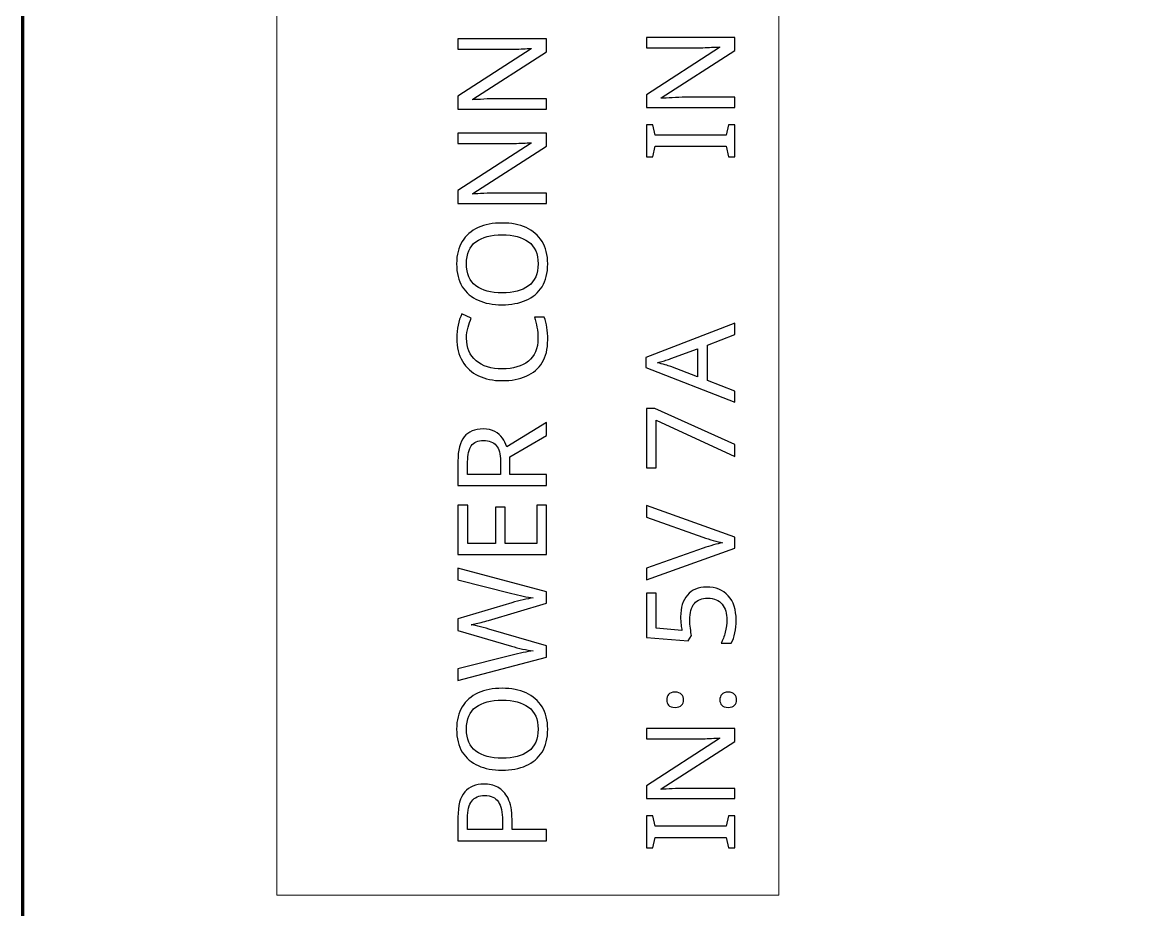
# Model space of a CAD drawing. Header units: inches. Extents: x -6.7 to 20.3, y -5.6 to 12.6.
# Drawn here: x -5.443 to -3.68, y 1.302 to 2.692 of the extents above; entities that cross this region are included whole.
import ezdxf

# ---------------------------------------------------------------- set-up
doc = ezdxf.new("R2010")
doc.units = ezdxf.units.IN
doc.header["$MEASUREMENT"] = 0
doc.layers.add('Layer 1', color=7, linetype='Continuous')

msp = doc.modelspace()

# ---------------------------------------------------------------- linework, layer by layer
at = {"layer": 'Layer 1', "color": 250, "lineweight": 70}
msp.add_lwpolyline([(-5.4427, -0.8147), (5.5809, -0.8147), (5.5809, 6.6656), (-5.4427, 6.6656), (-5.4427, -0.8147)], close=True, dxfattribs=at)
at = {"layer": 'Layer 1', "color": 250, "lineweight": 18}
msp.add_lwpolyline([(-5.0441, 1.324), (-4.2567, 1.324), (-4.2567, 3.4894), (-5.0441, 3.4894), (-5.0441, 1.324)], close=True, dxfattribs=at)
at = {"layer": 'Layer 1', "color": 144, "lineweight": 9}
msp.add_open_spline([(-5.4427, -0.7163), (-5.4427, -0.7163), (-5.4427, 7.1162), (-5.4427, 7.1162)], degree=3, dxfattribs=at)
at = {"layer": 'Layer 1', "color": 250}
for points, knots in [([(-4.6211, 2.6662), (-4.6211, 2.6662), (-4.6211, 2.6458), (-4.6211, 2.6458), (-4.6211, 2.6458), (-4.7364, 2.5715), (-4.7364, 2.5715), (-4.7364, 2.5715), (-4.7364, 2.5707), (-4.7364, 2.5707), (-4.7319, 2.571), (-4.7263, 2.5713), (-4.7195, 2.5717), (-4.7128, 2.5721), (-4.7058, 2.5723), (-4.6987, 2.5723), (-4.6987, 2.5723), (-4.6211, 2.5723), (-4.6211, 2.5723), (-4.6211, 2.5723), (-4.6211, 2.5561), (-4.6211, 2.5561), (-4.6211, 2.5561), (-4.76, 2.5561), (-4.76, 2.5561), (-4.76, 2.5561), (-4.76, 2.5763), (-4.76, 2.5763), (-4.76, 2.5763), (-4.645, 2.6504), (-4.645, 2.6504), (-4.645, 2.6504), (-4.645, 2.6512), (-4.645, 2.6512), (-4.6471, 2.6511), (-4.6502, 2.6509), (-4.6544, 2.6507), (-4.6585, 2.6505), (-4.6631, 2.6503), (-4.668, 2.6501), (-4.6729, 2.6499), (-4.6774, 2.6498), (-4.6816, 2.6498), (-4.6816, 2.6498), (-4.76, 2.6498), (-4.76, 2.6498), (-4.76, 2.6498), (-4.76, 2.6662), (-4.76, 2.6662), (-4.76, 2.6662), (-4.6211, 2.6662), (-4.6211, 2.6662)], [0, 0, 0, 0, 0.058824, 0.058824, 0.058824, 0.117647, 0.117647, 0.117647, 0.176471, 0.176471, 0.176471, 0.235294, 0.235294, 0.235294, 0.294118, 0.294118, 0.294118, 0.352941, 0.352941, 0.352941, 0.411765, 0.411765, 0.411765, 0.470588, 0.470588, 0.470588, 0.529412, 0.529412, 0.529412, 0.588235, 0.588235, 0.588235, 0.647059, 0.647059, 0.647059, 0.705882, 0.705882, 0.705882, 0.764706, 0.764706, 0.764706, 0.823529, 0.823529, 0.823529, 0.882353, 0.882353, 0.882353, 0.941176, 0.941176, 0.941176, 1, 1, 1, 1]), ([(-4.3258, 2.6685), (-4.3258, 2.6685), (-4.3258, 2.6481), (-4.3258, 2.6481), (-4.3258, 2.6481), (-4.4411, 2.5738), (-4.4411, 2.5738), (-4.4411, 2.5738), (-4.4411, 2.573), (-4.4411, 2.573), (-4.4365, 2.5733), (-4.4309, 2.5736), (-4.4242, 2.574), (-4.4174, 2.5744), (-4.4105, 2.5746), (-4.4033, 2.5746), (-4.4033, 2.5746), (-4.3258, 2.5746), (-4.3258, 2.5746), (-4.3258, 2.5746), (-4.3258, 2.5585), (-4.3258, 2.5585), (-4.3258, 2.5585), (-4.4646, 2.5585), (-4.4646, 2.5585), (-4.4646, 2.5585), (-4.4646, 2.5787), (-4.4646, 2.5787), (-4.4646, 2.5787), (-4.3497, 2.6528), (-4.3497, 2.6528), (-4.3497, 2.6528), (-4.3497, 2.6535), (-4.3497, 2.6535), (-4.3518, 2.6534), (-4.3549, 2.6532), (-4.359, 2.6531), (-4.3632, 2.6529), (-4.3677, 2.6527), (-4.3726, 2.6525), (-4.3776, 2.6523), (-4.3821, 2.6522), (-4.3862, 2.6522), (-4.3862, 2.6522), (-4.4646, 2.6522), (-4.4646, 2.6522), (-4.4646, 2.6522), (-4.4646, 2.6685), (-4.4646, 2.6685), (-4.4646, 2.6685), (-4.3258, 2.6685), (-4.3258, 2.6685)], [0, 0, 0, 0, 0.058824, 0.058824, 0.058824, 0.117647, 0.117647, 0.117647, 0.176471, 0.176471, 0.176471, 0.235294, 0.235294, 0.235294, 0.294118, 0.294118, 0.294118, 0.352941, 0.352941, 0.352941, 0.411765, 0.411765, 0.411765, 0.470588, 0.470588, 0.470588, 0.529412, 0.529412, 0.529412, 0.588235, 0.588235, 0.588235, 0.647059, 0.647059, 0.647059, 0.705882, 0.705882, 0.705882, 0.764706, 0.764706, 0.764706, 0.823529, 0.823529, 0.823529, 0.882353, 0.882353, 0.882353, 0.941176, 0.941176, 0.941176, 1, 1, 1, 1]), ([(-4.3258, 2.5316), (-4.3258, 2.5316), (-4.3258, 2.4815), (-4.3258, 2.4815), (-4.3258, 2.4815), (-4.3359, 2.4815), (-4.3359, 2.4815), (-4.3359, 2.4815), (-4.3396, 2.4978), (-4.3396, 2.4978), (-4.3396, 2.4978), (-4.4506, 2.4978), (-4.4506, 2.4978), (-4.4506, 2.4978), (-4.4545, 2.4815), (-4.4545, 2.4815), (-4.4545, 2.4815), (-4.4646, 2.4815), (-4.4646, 2.4815), (-4.4646, 2.4815), (-4.4646, 2.5316), (-4.4646, 2.5316), (-4.4646, 2.5316), (-4.4545, 2.5316), (-4.4545, 2.5316), (-4.4545, 2.5316), (-4.4506, 2.5153), (-4.4506, 2.5153), (-4.4506, 2.5153), (-4.3396, 2.5153), (-4.3396, 2.5153), (-4.3396, 2.5153), (-4.3359, 2.5316), (-4.3359, 2.5316), (-4.3359, 2.5316), (-4.3258, 2.5316), (-4.3258, 2.5316)], [0, 0, 0, 0, 0.083333, 0.083333, 0.083333, 0.166667, 0.166667, 0.166667, 0.25, 0.25, 0.25, 0.333333, 0.333333, 0.333333, 0.416667, 0.416667, 0.416667, 0.5, 0.5, 0.5, 0.583333, 0.583333, 0.583333, 0.666667, 0.666667, 0.666667, 0.75, 0.75, 0.75, 0.833333, 0.833333, 0.833333, 0.916667, 0.916667, 0.916667, 1, 1, 1, 1]), ([(-4.6211, 2.5184), (-4.6211, 2.5184), (-4.6211, 2.498), (-4.6211, 2.498), (-4.6211, 2.498), (-4.7364, 2.4237), (-4.7364, 2.4237), (-4.7364, 2.4237), (-4.7364, 2.4229), (-4.7364, 2.4229), (-4.7319, 2.4232), (-4.7263, 2.4235), (-4.7195, 2.4239), (-4.7128, 2.4243), (-4.7058, 2.4245), (-4.6987, 2.4245), (-4.6987, 2.4245), (-4.6211, 2.4245), (-4.6211, 2.4245), (-4.6211, 2.4245), (-4.6211, 2.4083), (-4.6211, 2.4083), (-4.6211, 2.4083), (-4.76, 2.4083), (-4.76, 2.4083), (-4.76, 2.4083), (-4.76, 2.4286), (-4.76, 2.4286), (-4.76, 2.4286), (-4.645, 2.5026), (-4.645, 2.5026), (-4.645, 2.5026), (-4.645, 2.5034), (-4.645, 2.5034), (-4.6471, 2.5033), (-4.6502, 2.5031), (-4.6544, 2.5029), (-4.6585, 2.5027), (-4.6631, 2.5026), (-4.668, 2.5024), (-4.6729, 2.5022), (-4.6774, 2.5021), (-4.6816, 2.5021), (-4.6816, 2.5021), (-4.76, 2.5021), (-4.76, 2.5021), (-4.76, 2.5021), (-4.76, 2.5184), (-4.76, 2.5184), (-4.76, 2.5184), (-4.6211, 2.5184), (-4.6211, 2.5184)], [0, 0, 0, 0, 0.058824, 0.058824, 0.058824, 0.117647, 0.117647, 0.117647, 0.176471, 0.176471, 0.176471, 0.235294, 0.235294, 0.235294, 0.294118, 0.294118, 0.294118, 0.352941, 0.352941, 0.352941, 0.411765, 0.411765, 0.411765, 0.470588, 0.470588, 0.470588, 0.529412, 0.529412, 0.529412, 0.588235, 0.588235, 0.588235, 0.647059, 0.647059, 0.647059, 0.705882, 0.705882, 0.705882, 0.764706, 0.764706, 0.764706, 0.823529, 0.823529, 0.823529, 0.882353, 0.882353, 0.882353, 0.941176, 0.941176, 0.941176, 1, 1, 1, 1]), ([(-4.6907, 2.3776), (-4.6763, 2.3776), (-4.6638, 2.3752), (-4.6531, 2.3703), (-4.6424, 2.3655), (-4.6341, 2.3583), (-4.6281, 2.3488), (-4.6222, 2.3394), (-4.6192, 2.3276), (-4.6192, 2.3136), (-4.6192, 2.2993), (-4.6222, 2.2873), (-4.6281, 2.2778), (-4.6341, 2.2682), (-4.6424, 2.2611), (-4.6532, 2.2565), (-4.664, 2.2518), (-4.6765, 2.2495), (-4.6909, 2.2495), (-4.7052, 2.2495), (-4.7176, 2.2518), (-4.7283, 2.2565), (-4.7389, 2.2611), (-4.7472, 2.2682), (-4.7532, 2.2778), (-4.7591, 2.2873), (-4.7621, 2.2993), (-4.7621, 2.3138), (-4.7621, 2.3277), (-4.7591, 2.3394), (-4.7533, 2.3488), (-4.7474, 2.3583), (-4.7391, 2.3655), (-4.7284, 2.3703), (-4.7177, 2.3752), (-4.7051, 2.3776), (-4.6907, 2.3776)], [0, 0, 0, 0, 0.083333, 0.083333, 0.083333, 0.166667, 0.166667, 0.166667, 0.25, 0.25, 0.25, 0.333333, 0.333333, 0.333333, 0.416667, 0.416667, 0.416667, 0.5, 0.5, 0.5, 0.583333, 0.583333, 0.583333, 0.666667, 0.666667, 0.666667, 0.75, 0.75, 0.75, 0.833333, 0.833333, 0.833333, 0.916667, 0.916667, 0.916667, 1, 1, 1, 1]), ([(-4.6907, 2.268), (-4.6732, 2.268), (-4.6595, 2.2716), (-4.6494, 2.279), (-4.6394, 2.2864), (-4.6343, 2.298), (-4.6343, 2.3136), (-4.6343, 2.3295), (-4.6394, 2.341), (-4.6494, 2.3483), (-4.6595, 2.3555), (-4.6732, 2.3591), (-4.6907, 2.3591), (-4.7082, 2.3591), (-4.7219, 2.3555), (-4.7319, 2.3483), (-4.7418, 2.341), (-4.7467, 2.3295), (-4.7467, 2.3138), (-4.7467, 2.2982), (-4.7418, 2.2866), (-4.7319, 2.2791), (-4.7219, 2.2717), (-4.7082, 2.268), (-4.6907, 2.268)], [0, 0, 0, 0, 0.125, 0.125, 0.125, 0.25, 0.25, 0.25, 0.375, 0.375, 0.375, 0.5, 0.5, 0.5, 0.625, 0.625, 0.625, 0.75, 0.75, 0.75, 0.875, 0.875, 0.875, 1, 1, 1, 1]), ([(-4.7465, 2.197), (-4.7465, 2.1821), (-4.7416, 2.1703), (-4.7316, 2.1618), (-4.7216, 2.1532), (-4.7079, 2.149), (-4.6905, 2.149), (-4.6733, 2.149), (-4.6597, 2.1529), (-4.6496, 2.1609), (-4.6396, 2.1689), (-4.6345, 2.1808), (-4.6345, 2.1968), (-4.6345, 2.2029), (-4.6351, 2.2086), (-4.6361, 2.2141), (-4.6371, 2.2195), (-4.6384, 2.2249), (-4.64, 2.23), (-4.64, 2.23), (-4.6248, 2.23), (-4.6248, 2.23), (-4.6229, 2.2249), (-4.6214, 2.2195), (-4.6205, 2.214), (-4.6196, 2.2085), (-4.6192, 2.2019), (-4.6192, 2.1943), (-4.6192, 2.1801), (-4.6221, 2.1683), (-4.6279, 2.1589), (-4.6338, 2.1494), (-4.6421, 2.1423), (-4.6528, 2.1376), (-4.6636, 2.1328), (-4.6762, 2.1305), (-4.6907, 2.1305), (-4.7047, 2.1305), (-4.7171, 2.133), (-4.7278, 2.1382), (-4.7385, 2.1433), (-4.7468, 2.1508), (-4.7529, 2.1608), (-4.7589, 2.1708), (-4.7619, 2.1829), (-4.7619, 2.1972), (-4.7619, 2.2118), (-4.7592, 2.2246), (-4.7537, 2.2355), (-4.7537, 2.2355), (-4.739, 2.2285), (-4.739, 2.2285), (-4.7409, 2.2242), (-4.7427, 2.2194), (-4.7442, 2.2142), (-4.7458, 2.2089), (-4.7465, 2.2032), (-4.7465, 2.197)], [0, 0, 0, 0, 0.052632, 0.052632, 0.052632, 0.105263, 0.105263, 0.105263, 0.157895, 0.157895, 0.157895, 0.210526, 0.210526, 0.210526, 0.263158, 0.263158, 0.263158, 0.315789, 0.315789, 0.315789, 0.368421, 0.368421, 0.368421, 0.421053, 0.421053, 0.421053, 0.473684, 0.473684, 0.473684, 0.526316, 0.526316, 0.526316, 0.578947, 0.578947, 0.578947, 0.631579, 0.631579, 0.631579, 0.684211, 0.684211, 0.684211, 0.736842, 0.736842, 0.736842, 0.789474, 0.789474, 0.789474, 0.842105, 0.842105, 0.842105, 0.894737, 0.894737, 0.894737, 0.947368, 0.947368, 0.947368, 1, 1, 1, 1]), ([(-4.3258, 2.2026), (-4.3258, 2.2026), (-4.3687, 2.1859), (-4.3687, 2.1859), (-4.3687, 2.1859), (-4.3687, 2.1309), (-4.3687, 2.1309), (-4.3687, 2.1309), (-4.3258, 2.1143), (-4.3258, 2.1143), (-4.3258, 2.1143), (-4.3258, 2.0966), (-4.3258, 2.0966), (-4.3258, 2.0966), (-4.4652, 2.1509), (-4.4652, 2.1509), (-4.4652, 2.1509), (-4.4652, 2.1666), (-4.4652, 2.1666), (-4.4652, 2.1666), (-4.3258, 2.2207), (-4.3258, 2.2207), (-4.3258, 2.2207), (-4.3258, 2.2026), (-4.3258, 2.2026)], [0, 0, 0, 0, 0.125, 0.125, 0.125, 0.25, 0.25, 0.25, 0.375, 0.375, 0.375, 0.5, 0.5, 0.5, 0.625, 0.625, 0.625, 0.75, 0.75, 0.75, 0.875, 0.875, 0.875, 1, 1, 1, 1]), ([(-4.4263, 2.1651), (-4.4273, 2.1647), (-4.4292, 2.1641), (-4.4319, 2.1631), (-4.4347, 2.1622), (-4.4375, 2.1614), (-4.4404, 2.1605), (-4.4433, 2.1597), (-4.4455, 2.159), (-4.4471, 2.1585), (-4.4431, 2.1576), (-4.4392, 2.1565), (-4.4353, 2.1554), (-4.4315, 2.1542), (-4.4285, 2.1532), (-4.4263, 2.1525), (-4.4263, 2.1525), (-4.3843, 2.1367), (-4.3843, 2.1367), (-4.3843, 2.1367), (-4.3843, 2.1806), (-4.3843, 2.1806), (-4.3843, 2.1806), (-4.4263, 2.1651), (-4.4263, 2.1651)], [0, 0, 0, 0, 0.125, 0.125, 0.125, 0.25, 0.25, 0.25, 0.375, 0.375, 0.375, 0.5, 0.5, 0.5, 0.625, 0.625, 0.625, 0.75, 0.75, 0.75, 0.875, 0.875, 0.875, 1, 1, 1, 1]), ([(-4.3258, 2.0119), (-4.3258, 2.0119), (-4.449, 2.0688), (-4.449, 2.0688), (-4.449, 2.0688), (-4.449, 1.994), (-4.449, 1.994), (-4.449, 1.994), (-4.4646, 1.994), (-4.4646, 1.994), (-4.4646, 1.994), (-4.4646, 2.0871), (-4.4646, 2.0871), (-4.4646, 2.0871), (-4.4514, 2.0871), (-4.4514, 2.0871), (-4.4514, 2.0871), (-4.3258, 2.0307), (-4.3258, 2.0307), (-4.3258, 2.0307), (-4.3258, 2.0119), (-4.3258, 2.0119)], [0, 0, 0, 0, 0.142857, 0.142857, 0.142857, 0.285714, 0.285714, 0.285714, 0.428571, 0.428571, 0.428571, 0.571429, 0.571429, 0.571429, 0.714286, 0.714286, 0.714286, 0.857143, 0.857143, 0.857143, 1, 1, 1, 1]), ([(-4.76, 2.0043), (-4.76, 2.0215), (-4.7567, 2.0343), (-4.7501, 2.0425), (-4.7436, 2.0507), (-4.7337, 2.0548), (-4.7205, 2.0548), (-4.7131, 2.0548), (-4.7069, 2.0535), (-4.702, 2.0508), (-4.6971, 2.048), (-4.6932, 2.0446), (-4.6903, 2.0404), (-4.6873, 2.0361), (-4.685, 2.0317), (-4.6833, 2.027), (-4.6833, 2.027), (-4.6211, 2.0651), (-4.6211, 2.0651), (-4.6211, 2.0651), (-4.6211, 2.0447), (-4.6211, 2.0447), (-4.6211, 2.0447), (-4.6785, 2.0111), (-4.6785, 2.0111), (-4.6785, 2.0111), (-4.6785, 1.9835), (-4.6785, 1.9835), (-4.6785, 1.9835), (-4.6211, 1.9835), (-4.6211, 1.9835), (-4.6211, 1.9835), (-4.6211, 1.966), (-4.6211, 1.966), (-4.6211, 1.966), (-4.76, 1.966), (-4.76, 1.966), (-4.76, 1.966), (-4.76, 2.0043), (-4.76, 2.0043)], [0, 0, 0, 0, 0.076923, 0.076923, 0.076923, 0.153846, 0.153846, 0.153846, 0.230769, 0.230769, 0.230769, 0.307692, 0.307692, 0.307692, 0.384615, 0.384615, 0.384615, 0.461538, 0.461538, 0.461538, 0.538462, 0.538462, 0.538462, 0.615385, 0.615385, 0.615385, 0.692308, 0.692308, 0.692308, 0.769231, 0.769231, 0.769231, 0.846154, 0.846154, 0.846154, 0.923077, 0.923077, 0.923077, 1, 1, 1, 1]), ([(-4.7448, 2.0033), (-4.7448, 2.0033), (-4.7448, 1.9835), (-4.7448, 1.9835), (-4.7448, 1.9835), (-4.6933, 1.9835), (-4.6933, 1.9835), (-4.6933, 1.9835), (-4.6933, 2.0043), (-4.6933, 2.0043), (-4.6933, 2.0156), (-4.6955, 2.0238), (-4.7, 2.029), (-4.7044, 2.0342), (-4.711, 2.0368), (-4.7197, 2.0368), (-4.7288, 2.0368), (-4.7352, 2.034), (-4.7391, 2.0286), (-4.7429, 2.0231), (-4.7448, 2.0147), (-4.7448, 2.0033)], [0, 0, 0, 0, 0.142857, 0.142857, 0.142857, 0.285714, 0.285714, 0.285714, 0.428571, 0.428571, 0.428571, 0.571429, 0.571429, 0.571429, 0.714286, 0.714286, 0.714286, 0.857143, 0.857143, 0.857143, 1, 1, 1, 1]), ([(-4.6211, 1.9355), (-4.6211, 1.9355), (-4.6211, 1.8579), (-4.6211, 1.8579), (-4.6211, 1.8579), (-4.76, 1.8579), (-4.76, 1.8579), (-4.76, 1.8579), (-4.76, 1.9355), (-4.76, 1.9355), (-4.76, 1.9355), (-4.7446, 1.9355), (-4.7446, 1.9355), (-4.7446, 1.9355), (-4.7446, 1.8754), (-4.7446, 1.8754), (-4.7446, 1.8754), (-4.7012, 1.8754), (-4.7012, 1.8754), (-4.7012, 1.8754), (-4.7012, 1.932), (-4.7012, 1.932), (-4.7012, 1.932), (-4.6861, 1.932), (-4.6861, 1.932), (-4.6861, 1.932), (-4.6861, 1.8754), (-4.6861, 1.8754), (-4.6861, 1.8754), (-4.6365, 1.8754), (-4.6365, 1.8754), (-4.6365, 1.8754), (-4.6365, 1.9355), (-4.6365, 1.9355), (-4.6365, 1.9355), (-4.6211, 1.9355), (-4.6211, 1.9355)], [0, 0, 0, 0, 0.083333, 0.083333, 0.083333, 0.166667, 0.166667, 0.166667, 0.25, 0.25, 0.25, 0.333333, 0.333333, 0.333333, 0.416667, 0.416667, 0.416667, 0.5, 0.5, 0.5, 0.583333, 0.583333, 0.583333, 0.666667, 0.666667, 0.666667, 0.75, 0.75, 0.75, 0.833333, 0.833333, 0.833333, 0.916667, 0.916667, 0.916667, 1, 1, 1, 1]), ([(-4.4646, 1.9349), (-4.4646, 1.9349), (-4.3258, 1.8853), (-4.3258, 1.8853), (-4.3258, 1.8853), (-4.3258, 1.8678), (-4.3258, 1.8678), (-4.3258, 1.8678), (-4.4646, 1.8182), (-4.4646, 1.8182), (-4.4646, 1.8182), (-4.4646, 1.8365), (-4.4646, 1.8365), (-4.4646, 1.8365), (-4.3755, 1.8678), (-4.3755, 1.8678), (-4.3698, 1.8699), (-4.3645, 1.8716), (-4.3595, 1.873), (-4.3545, 1.8745), (-4.3497, 1.8756), (-4.3452, 1.8765), (-4.3497, 1.8774), (-4.3545, 1.8786), (-4.3596, 1.88), (-4.3647, 1.8815), (-4.3701, 1.8832), (-4.3759, 1.8853), (-4.3759, 1.8853), (-4.4646, 1.9164), (-4.4646, 1.9164), (-4.4646, 1.9164), (-4.4646, 1.9349), (-4.4646, 1.9349)], [0, 0, 0, 0, 0.090909, 0.090909, 0.090909, 0.181818, 0.181818, 0.181818, 0.272727, 0.272727, 0.272727, 0.363636, 0.363636, 0.363636, 0.454545, 0.454545, 0.454545, 0.545455, 0.545455, 0.545455, 0.636364, 0.636364, 0.636364, 0.727273, 0.727273, 0.727273, 0.818182, 0.818182, 0.818182, 0.909091, 0.909091, 0.909091, 1, 1, 1, 1]), ([(-4.76, 1.8365), (-4.76, 1.8365), (-4.6211, 1.7995), (-4.6211, 1.7995), (-4.6211, 1.7995), (-4.6211, 1.7818), (-4.6211, 1.7818), (-4.6211, 1.7818), (-4.7121, 1.7548), (-4.7121, 1.7548), (-4.7159, 1.7538), (-4.7196, 1.7527), (-4.7234, 1.7517), (-4.7272, 1.7507), (-4.7305, 1.7498), (-4.7334, 1.7492), (-4.7363, 1.7485), (-4.7384, 1.7481), (-4.7395, 1.7478), (-4.7379, 1.7477), (-4.7343, 1.747), (-4.7288, 1.7458), (-4.7232, 1.7445), (-4.7175, 1.743), (-4.7115, 1.7412), (-4.7115, 1.7412), (-4.6211, 1.715), (-4.6211, 1.715), (-4.6211, 1.715), (-4.6211, 1.6973), (-4.6211, 1.6973), (-4.6211, 1.6973), (-4.76, 1.6605), (-4.76, 1.6605), (-4.76, 1.6605), (-4.76, 1.6788), (-4.76, 1.6788), (-4.76, 1.6788), (-4.6752, 1.7004), (-4.6752, 1.7004), (-4.6692, 1.7019), (-4.6634, 1.7033), (-4.6579, 1.7044), (-4.6523, 1.7055), (-4.6471, 1.7063), (-4.6421, 1.707), (-4.6472, 1.7076), (-4.6527, 1.7086), (-4.6587, 1.7099), (-4.6646, 1.7112), (-4.6704, 1.7127), (-4.6762, 1.7144), (-4.6762, 1.7144), (-4.76, 1.7389), (-4.76, 1.7389), (-4.76, 1.7389), (-4.76, 1.757), (-4.76, 1.757), (-4.76, 1.757), (-4.6756, 1.7824), (-4.6756, 1.7824), (-4.6696, 1.7842), (-4.6637, 1.7858), (-4.6578, 1.7871), (-4.6519, 1.7884), (-4.6467, 1.7894), (-4.6421, 1.79), (-4.6469, 1.7907), (-4.6521, 1.7916), (-4.6578, 1.7927), (-4.6634, 1.7939), (-4.6693, 1.7953), (-4.6754, 1.7968), (-4.6754, 1.7968), (-4.76, 1.8182), (-4.76, 1.8182), (-4.76, 1.8182), (-4.76, 1.8365), (-4.76, 1.8365)], [0, 0, 0, 0, 0.038462, 0.038462, 0.038462, 0.076923, 0.076923, 0.076923, 0.115385, 0.115385, 0.115385, 0.153846, 0.153846, 0.153846, 0.192308, 0.192308, 0.192308, 0.230769, 0.230769, 0.230769, 0.269231, 0.269231, 0.269231, 0.307692, 0.307692, 0.307692, 0.346154, 0.346154, 0.346154, 0.384615, 0.384615, 0.384615, 0.423077, 0.423077, 0.423077, 0.461538, 0.461538, 0.461538, 0.5, 0.5, 0.5, 0.538462, 0.538462, 0.538462, 0.576923, 0.576923, 0.576923, 0.615385, 0.615385, 0.615385, 0.653846, 0.653846, 0.653846, 0.692308, 0.692308, 0.692308, 0.730769, 0.730769, 0.730769, 0.769231, 0.769231, 0.769231, 0.807692, 0.807692, 0.807692, 0.846154, 0.846154, 0.846154, 0.884615, 0.884615, 0.884615, 0.923077, 0.923077, 0.923077, 0.961538, 0.961538, 0.961538, 1, 1, 1, 1]), ([(-4.4109, 1.7605), (-4.4109, 1.7747), (-4.4074, 1.7861), (-4.4002, 1.7945), (-4.3931, 1.8029), (-4.3831, 1.8071), (-4.3701, 1.8071), (-4.3557, 1.8071), (-4.3444, 1.8026), (-4.3362, 1.7934), (-4.3279, 1.7843), (-4.3238, 1.7715), (-4.3238, 1.7552), (-4.3238, 1.7481), (-4.3245, 1.7414), (-4.3258, 1.7351), (-4.3271, 1.7288), (-4.3289, 1.7235), (-4.3314, 1.7192), (-4.3314, 1.7192), (-4.3475, 1.7192), (-4.3475, 1.7192), (-4.3447, 1.7239), (-4.3425, 1.7296), (-4.3408, 1.7362), (-4.3392, 1.7429), (-4.3384, 1.7493), (-4.3384, 1.7554), (-4.3384, 1.7656), (-4.3408, 1.7739), (-4.3457, 1.7802), (-4.3506, 1.7865), (-4.3581, 1.7896), (-4.3683, 1.7896), (-4.3774, 1.7896), (-4.3844, 1.7868), (-4.3893, 1.7813), (-4.3941, 1.7757), (-4.3965, 1.7669), (-4.3965, 1.7548), (-4.3965, 1.7512), (-4.3962, 1.747), (-4.3956, 1.7424), (-4.3949, 1.7377), (-4.3943, 1.7339), (-4.3936, 1.7311), (-4.3936, 1.7311), (-4.3991, 1.7225), (-4.3991, 1.7225), (-4.3991, 1.7225), (-4.4646, 1.7278), (-4.4646, 1.7278), (-4.4646, 1.7278), (-4.4646, 1.7974), (-4.4646, 1.7974), (-4.4646, 1.7974), (-4.449, 1.7974), (-4.449, 1.7974), (-4.449, 1.7974), (-4.449, 1.7424), (-4.449, 1.7424), (-4.449, 1.7424), (-4.4088, 1.7391), (-4.4088, 1.7391), (-4.4092, 1.7413), (-4.4096, 1.7442), (-4.4102, 1.748), (-4.4107, 1.7518), (-4.4109, 1.7559), (-4.4109, 1.7605)], [0, 0, 0, 0, 0.043478, 0.043478, 0.043478, 0.086957, 0.086957, 0.086957, 0.130435, 0.130435, 0.130435, 0.173913, 0.173913, 0.173913, 0.217391, 0.217391, 0.217391, 0.26087, 0.26087, 0.26087, 0.304348, 0.304348, 0.304348, 0.347826, 0.347826, 0.347826, 0.391304, 0.391304, 0.391304, 0.434783, 0.434783, 0.434783, 0.478261, 0.478261, 0.478261, 0.521739, 0.521739, 0.521739, 0.565217, 0.565217, 0.565217, 0.608696, 0.608696, 0.608696, 0.652174, 0.652174, 0.652174, 0.695652, 0.695652, 0.695652, 0.73913, 0.73913, 0.73913, 0.782609, 0.782609, 0.782609, 0.826087, 0.826087, 0.826087, 0.869565, 0.869565, 0.869565, 0.913043, 0.913043, 0.913043, 0.956522, 0.956522, 0.956522, 1, 1, 1, 1]), ([(-4.6907, 1.6483), (-4.6763, 1.6483), (-4.6638, 1.6458), (-4.6531, 1.641), (-4.6424, 1.6361), (-4.6341, 1.6289), (-4.6281, 1.6195), (-4.6222, 1.61), (-4.6192, 1.5983), (-4.6192, 1.5843), (-4.6192, 1.5699), (-4.6222, 1.5579), (-4.6281, 1.5484), (-4.6341, 1.5389), (-4.6424, 1.5318), (-4.6532, 1.5271), (-4.664, 1.5224), (-4.6765, 1.5201), (-4.6909, 1.5201), (-4.7052, 1.5201), (-4.7176, 1.5224), (-4.7283, 1.5271), (-4.7389, 1.5318), (-4.7472, 1.5389), (-4.7532, 1.5484), (-4.7591, 1.5579), (-4.7621, 1.57), (-4.7621, 1.5845), (-4.7621, 1.5984), (-4.7591, 1.61), (-4.7533, 1.6195), (-4.7474, 1.6289), (-4.7391, 1.6361), (-4.7284, 1.641), (-4.7177, 1.6458), (-4.7051, 1.6483), (-4.6907, 1.6483)], [0, 0, 0, 0, 0.083333, 0.083333, 0.083333, 0.166667, 0.166667, 0.166667, 0.25, 0.25, 0.25, 0.333333, 0.333333, 0.333333, 0.416667, 0.416667, 0.416667, 0.5, 0.5, 0.5, 0.583333, 0.583333, 0.583333, 0.666667, 0.666667, 0.666667, 0.75, 0.75, 0.75, 0.833333, 0.833333, 0.833333, 0.916667, 0.916667, 0.916667, 1, 1, 1, 1]), ([(-4.4195, 1.6183), (-4.4244, 1.6183), (-4.4278, 1.6195), (-4.4298, 1.6218), (-4.4317, 1.6241), (-4.4327, 1.6269), (-4.4327, 1.6302), (-4.4327, 1.6335), (-4.4317, 1.6364), (-4.4298, 1.6388), (-4.4278, 1.6412), (-4.4244, 1.6424), (-4.4195, 1.6424), (-4.4148, 1.6424), (-4.4114, 1.6412), (-4.4094, 1.6388), (-4.4073, 1.6364), (-4.4063, 1.6335), (-4.4063, 1.6302), (-4.4063, 1.6269), (-4.4073, 1.6241), (-4.4094, 1.6218), (-4.4114, 1.6195), (-4.4148, 1.6183), (-4.4195, 1.6183)], [0, 0, 0, 0, 0.125, 0.125, 0.125, 0.25, 0.25, 0.25, 0.375, 0.375, 0.375, 0.5, 0.5, 0.5, 0.625, 0.625, 0.625, 0.75, 0.75, 0.75, 0.875, 0.875, 0.875, 1, 1, 1, 1]), ([(-4.3363, 1.6183), (-4.3411, 1.6183), (-4.3444, 1.6195), (-4.3464, 1.6218), (-4.3483, 1.6241), (-4.3493, 1.6269), (-4.3493, 1.6302), (-4.3493, 1.6335), (-4.3483, 1.6364), (-4.3464, 1.6388), (-4.3444, 1.6412), (-4.3411, 1.6424), (-4.3363, 1.6424), (-4.3316, 1.6424), (-4.3282, 1.6412), (-4.3262, 1.6388), (-4.3241, 1.6364), (-4.323, 1.6335), (-4.323, 1.6302), (-4.323, 1.6269), (-4.3241, 1.6241), (-4.3262, 1.6218), (-4.3282, 1.6195), (-4.3316, 1.6183), (-4.3363, 1.6183)], [0, 0, 0, 0, 0.125, 0.125, 0.125, 0.25, 0.25, 0.25, 0.375, 0.375, 0.375, 0.5, 0.5, 0.5, 0.625, 0.625, 0.625, 0.75, 0.75, 0.75, 0.875, 0.875, 0.875, 1, 1, 1, 1]), ([(-4.6907, 1.5386), (-4.6732, 1.5386), (-4.6595, 1.5423), (-4.6494, 1.5497), (-4.6394, 1.5571), (-4.6343, 1.5686), (-4.6343, 1.5843), (-4.6343, 1.6001), (-4.6394, 1.6116), (-4.6494, 1.6189), (-4.6595, 1.6262), (-4.6732, 1.6298), (-4.6907, 1.6298), (-4.7082, 1.6298), (-4.7219, 1.6262), (-4.7319, 1.6189), (-4.7418, 1.6116), (-4.7467, 1.6002), (-4.7467, 1.5845), (-4.7467, 1.5688), (-4.7418, 1.5572), (-4.7319, 1.5498), (-4.7219, 1.5423), (-4.7082, 1.5386), (-4.6907, 1.5386)], [0, 0, 0, 0, 0.125, 0.125, 0.125, 0.25, 0.25, 0.25, 0.375, 0.375, 0.375, 0.5, 0.5, 0.5, 0.625, 0.625, 0.625, 0.75, 0.75, 0.75, 0.875, 0.875, 0.875, 1, 1, 1, 1]), ([(-4.3258, 1.5855), (-4.3258, 1.5855), (-4.3258, 1.565), (-4.3258, 1.565), (-4.3258, 1.565), (-4.4411, 1.4908), (-4.4411, 1.4908), (-4.4411, 1.4908), (-4.4411, 1.49), (-4.4411, 1.49), (-4.4365, 1.4902), (-4.4309, 1.4906), (-4.4242, 1.491), (-4.4174, 1.4913), (-4.4105, 1.4915), (-4.4033, 1.4915), (-4.4033, 1.4915), (-4.3258, 1.4915), (-4.3258, 1.4915), (-4.3258, 1.4915), (-4.3258, 1.4754), (-4.3258, 1.4754), (-4.3258, 1.4754), (-4.4646, 1.4754), (-4.4646, 1.4754), (-4.4646, 1.4754), (-4.4646, 1.4956), (-4.4646, 1.4956), (-4.4646, 1.4956), (-4.3497, 1.5697), (-4.3497, 1.5697), (-4.3497, 1.5697), (-4.3497, 1.5705), (-4.3497, 1.5705), (-4.3518, 1.5704), (-4.3549, 1.5702), (-4.359, 1.57), (-4.3632, 1.5698), (-4.3677, 1.5696), (-4.3726, 1.5694), (-4.3776, 1.5692), (-4.3821, 1.5691), (-4.3862, 1.5691), (-4.3862, 1.5691), (-4.4646, 1.5691), (-4.4646, 1.5691), (-4.4646, 1.5691), (-4.4646, 1.5855), (-4.4646, 1.5855), (-4.4646, 1.5855), (-4.3258, 1.5855), (-4.3258, 1.5855)], [0, 0, 0, 0, 0.058824, 0.058824, 0.058824, 0.117647, 0.117647, 0.117647, 0.176471, 0.176471, 0.176471, 0.235294, 0.235294, 0.235294, 0.294118, 0.294118, 0.294118, 0.352941, 0.352941, 0.352941, 0.411765, 0.411765, 0.411765, 0.470588, 0.470588, 0.470588, 0.529412, 0.529412, 0.529412, 0.588235, 0.588235, 0.588235, 0.647059, 0.647059, 0.647059, 0.705882, 0.705882, 0.705882, 0.764706, 0.764706, 0.764706, 0.823529, 0.823529, 0.823529, 0.882353, 0.882353, 0.882353, 0.941176, 0.941176, 0.941176, 1, 1, 1, 1]), ([(-4.76, 1.4462), (-4.76, 1.4644), (-4.7564, 1.4776), (-4.7493, 1.4859), (-4.7421, 1.4942), (-4.7321, 1.4983), (-4.7191, 1.4983), (-4.7115, 1.4983), (-4.7043, 1.4966), (-4.6976, 1.4932), (-4.691, 1.4898), (-4.6856, 1.484), (-4.6814, 1.4759), (-4.6773, 1.4678), (-4.6752, 1.4568), (-4.6752, 1.4429), (-4.6752, 1.4429), (-4.6752, 1.427), (-4.6752, 1.427), (-4.6752, 1.427), (-4.6211, 1.427), (-4.6211, 1.427), (-4.6211, 1.427), (-4.6211, 1.4095), (-4.6211, 1.4095), (-4.6211, 1.4095), (-4.76, 1.4095), (-4.76, 1.4095), (-4.76, 1.4095), (-4.76, 1.4462), (-4.76, 1.4462)], [0, 0, 0, 0, 0.1, 0.1, 0.1, 0.2, 0.2, 0.2, 0.3, 0.3, 0.3, 0.4, 0.4, 0.4, 0.5, 0.5, 0.5, 0.6, 0.6, 0.6, 0.7, 0.7, 0.7, 0.8, 0.8, 0.8, 0.9, 0.9, 0.9, 1, 1, 1, 1]), ([(-4.745, 1.4447), (-4.745, 1.4447), (-4.745, 1.427), (-4.745, 1.427), (-4.745, 1.427), (-4.6902, 1.427), (-4.6902, 1.427), (-4.6902, 1.427), (-4.6902, 1.441), (-4.6902, 1.441), (-4.6902, 1.4542), (-4.6923, 1.4641), (-4.6966, 1.4705), (-4.7008, 1.477), (-4.7081, 1.4803), (-4.7184, 1.4803), (-4.7273, 1.4803), (-4.734, 1.4774), (-4.7384, 1.4717), (-4.7428, 1.466), (-4.745, 1.457), (-4.745, 1.4447)], [0, 0, 0, 0, 0.142857, 0.142857, 0.142857, 0.285714, 0.285714, 0.285714, 0.428571, 0.428571, 0.428571, 0.571429, 0.571429, 0.571429, 0.714286, 0.714286, 0.714286, 0.857143, 0.857143, 0.857143, 1, 1, 1, 1]), ([(-4.3258, 1.4486), (-4.3258, 1.4486), (-4.3258, 1.3984), (-4.3258, 1.3984), (-4.3258, 1.3984), (-4.3359, 1.3984), (-4.3359, 1.3984), (-4.3359, 1.3984), (-4.3396, 1.4147), (-4.3396, 1.4147), (-4.3396, 1.4147), (-4.4506, 1.4147), (-4.4506, 1.4147), (-4.4506, 1.4147), (-4.4545, 1.3984), (-4.4545, 1.3984), (-4.4545, 1.3984), (-4.4646, 1.3984), (-4.4646, 1.3984), (-4.4646, 1.3984), (-4.4646, 1.4486), (-4.4646, 1.4486), (-4.4646, 1.4486), (-4.4545, 1.4486), (-4.4545, 1.4486), (-4.4545, 1.4486), (-4.4506, 1.4322), (-4.4506, 1.4322), (-4.4506, 1.4322), (-4.3396, 1.4322), (-4.3396, 1.4322), (-4.3396, 1.4322), (-4.3359, 1.4486), (-4.3359, 1.4486), (-4.3359, 1.4486), (-4.3258, 1.4486), (-4.3258, 1.4486)], [0, 0, 0, 0, 0.083333, 0.083333, 0.083333, 0.166667, 0.166667, 0.166667, 0.25, 0.25, 0.25, 0.333333, 0.333333, 0.333333, 0.416667, 0.416667, 0.416667, 0.5, 0.5, 0.5, 0.583333, 0.583333, 0.583333, 0.666667, 0.666667, 0.666667, 0.75, 0.75, 0.75, 0.833333, 0.833333, 0.833333, 0.916667, 0.916667, 0.916667, 1, 1, 1, 1])]:
    msp.add_open_spline(points, degree=3, knots=knots, dxfattribs=at)

doc.saveas('drawing.dxf')
